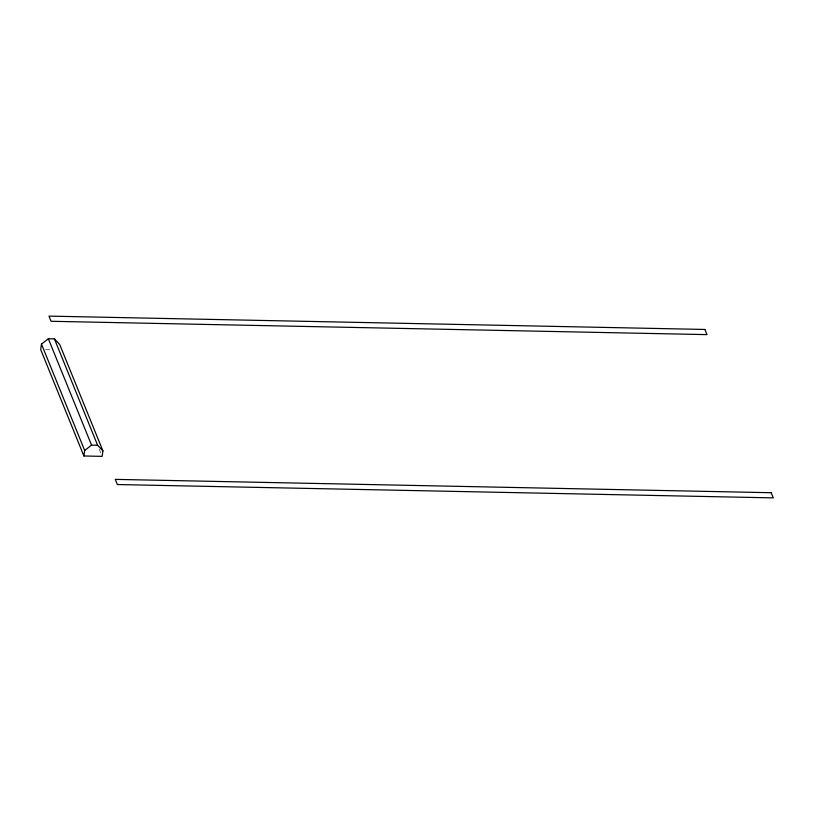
<?xml version="1.0" encoding="UTF-8"?>
<svg xmlns="http://www.w3.org/2000/svg" width="814" height="814" viewBox="0 0 814 814"><rect width="100%" height="100%" fill="white"/><g stroke="black" fill="none" stroke-linecap="round" stroke-linejoin="round"><path stroke-width="0.61" stroke-dasharray="4.07 3.05" d="M45.564 349.715L50.417 349.806M99.277 449.348L100.702 452.849"/><path stroke-width="1.22" d="M41.483 344.119L40.7 349.613L83.903 455.993L102.126 456.359L102.91 450.864L59.707 344.485L54.406 338.868L48.341 338.746L41.483 344.119L84.687 450.498L83.903 455.993M84.687 450.498L91.544 445.126L97.619 445.248L102.91 450.864M54.406 338.868L97.619 445.248M48.341 338.746L91.544 445.126M704.893 329.456L48.982 316.117L51.079 321.286L706.99 334.625L704.893 329.456M771.204 492.714L115.283 479.375L117.389 484.544L773.3 497.883L771.204 492.714"/></g></svg>
